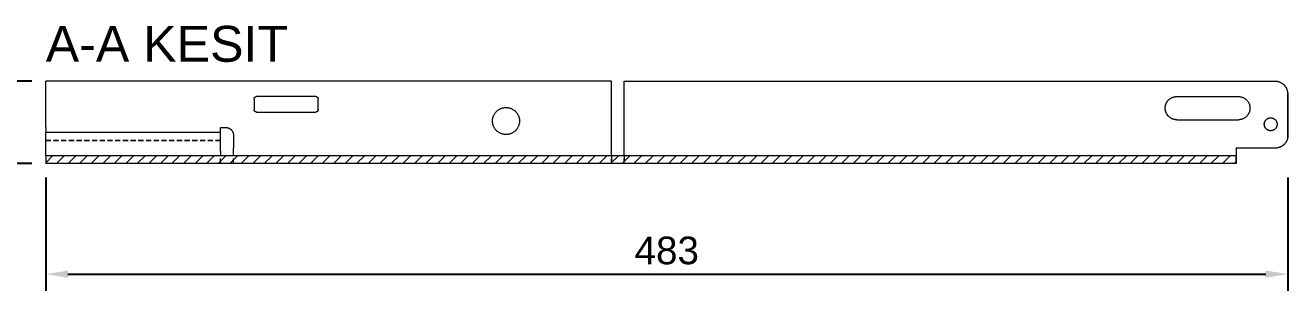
# Model space of a CAD drawing. Header units: millimetres. Extents: x -333 to 1440, y -370 to 261.
# Drawn here: x 948.7 to 1439.8, y -49.4 to 53.7 of the extents above; entities that cross this region are included whole.
import ezdxf

# ---------------------------------------------------------------- set-up
doc = ezdxf.new("R2010")
doc.units = ezdxf.units.MM
doc.linetypes.add('KESIK', pattern=[3, 2, -1])
for name, color, linetype, lineweight in [('GIZLI', 8, 'KESIK', 9), ('GORUNEN', 7, 'Continuous', 9), ('OLCU', 4, 'Continuous', 9), ('TARAMA', 5, 'Continuous', 9), ('YAZI', 3, 'Continuous', 9)]:
    doc.layers.add(name, color=color, linetype=linetype, lineweight=lineweight)
doc.styles.add('PI3D', font='arial.ttf')
doc.dimstyles.new('PF_MM', dxfattribs={"dimtxt": 10.734295, "dimasz": 8.587436, "dimexe": 6.440577, "dimexo": 5.367147, "dimgap": 3.757003, "dimtad": 1, "dimdec": 1, "dimtxsty": 'PI3D', "dimcen": 2.5, "dimclrd": 4, "dimclre": 4, "dimclrt": 3, "dimazin": 3, "dimtfac": 1, "dimtmove": 0, "dimatfit": 3})

msp = doc.modelspace()

# ---------------------------------------------------------------- hatches: boundary and pattern name
at = {"layer": 'TARAMA'}
h = msp.add_hatch(dxfattribs=at)
h.set_pattern_fill('ANSI31')
h.paths.add_polyline_path([(956.71, 3), (956.71, 0), (956.71, 0), (1419.71, 0), (1419.71, 0), (1419.71, 3), (1419.71, 3), (956.71, 3)])

# ---------------------------------------------------------------- linework, layer by layer
at = {"layer": 'GIZLI'}
for points in [[(1433.13, 17.74), (1433.14, 17.74)], [(1433.16, 12.74), (1433.14, 12.74)], [(1024.71, 9), (956.71, 9)], [(1024.71, 9), (956.71, 9)], [(956.71, 8.95), (1024.71, 8.95)], [(1024.71, 0), (1024.71, 3)], [(1024.71, 0), (1024.71, 3)], [(1024.71, 0), (1024.71, 3)], [(1029.71, 0), (1029.71, 3)], [(1029.71, 0), (1029.71, 3)], [(1029.71, 0), (1029.71, 3)], [(1176.71, 0), (1176.71, 3)], [(1176.71, 0), (1176.71, 3)], [(1176.71, 3), (1176.71, 0)], [(1181.71, 3), (1181.71, 0)], [(1181.71, 0), (1181.71, 3)], [(1181.71, 0), (1181.71, 0), (1181.71, 0), (1181.71, 0), (1181.71, 0), (1181.71, 0), (1181.71, 0), (1181.71, 0), (1181.71, 0), (1181.71, 0), (1181.71, 0), (1181.71, 0), (1181.71, 0), (1181.71, 0), (1181.71, 0), (1181.71, 0), (1181.71, 0), (1181.71, 0), (1181.71, 0), (1181.71, 0), (1181.71, 0), (1181.71, 0), (1181.71, 0), (1181.71, 0), (1181.71, 0), (1181.71, 0), (1181.71, 0), (1181.71, 0), (1181.71, 0), (1181.71, 0), (1181.71, 0), (1181.71, 0), (1181.71, 0), (1181.71, 0), (1181.71, 0), (1181.71, 0), (1181.71, 0), (1181.71, 0), (1181.71, 0), (1181.72, 0), (1181.72, 0.01), (1181.72, 0.01), (1181.74, 1.87), (1181.75, 3)]]:
    msp.add_lwpolyline(points, dxfattribs=at)
at = {"layer": 'GORUNEN'}
for points in [[(1176.71, 32), (956.71, 32)], [(956.71, 13.95), (956.71, 32)], [(1176.71, 6), (1176.71, 32)], [(1181.73, 32), (1434.77, 32)], [(1181.73, 6), (1181.73, 32)], [(1434.77, 32), (1435.02, 31.99), (1435.24, 31.97), (1435.45, 31.95), (1435.65, 31.92), (1435.84, 31.88), (1436.04, 31.83), (1436.24, 31.77), (1436.43, 31.7), (1436.62, 31.63), (1436.8, 31.55), (1436.99, 31.46), (1437.17, 31.37), (1437.34, 31.27), (1437.51, 31.16), (1437.68, 31.04), (1437.84, 30.92), (1438, 30.79), (1438.15, 30.65), (1438.29, 30.51), (1438.43, 30.37), (1438.56, 30.21), (1438.69, 30.06), (1438.81, 29.89), (1438.93, 29.73), (1439.03, 29.55), (1439.13, 29.38), (1439.23, 29.2), (1439.31, 29.01), (1439.39, 28.83), (1439.46, 28.64), (1439.52, 28.44), (1439.58, 28.25), (1439.62, 28.05), (1439.66, 27.85), (1439.69, 27.65), (1439.71, 27.45), (1439.73, 27.25), (1439.73, 27.14), (1439.73, 27.04)], [(1434.79, 32), (1435.04, 31.99), (1435.29, 31.97), (1435.54, 31.94), (1435.78, 31.89), (1436.03, 31.84), (1436.27, 31.77), (1436.5, 31.68), (1436.73, 31.59), (1436.96, 31.49), (1437.18, 31.37), (1437.4, 31.24), (1437.61, 31.11), (1437.81, 30.96), (1438, 30.8), (1438.19, 30.63), (1438.37, 30.46), (1438.53, 30.27), (1438.69, 30.08), (1438.84, 29.88), (1438.98, 29.67), (1439.11, 29.46), (1439.23, 29.24), (1439.33, 29.01), (1439.43, 28.78), (1439.51, 28.54), (1439.58, 28.3), (1439.64, 28.06), (1439.69, 27.82), (1439.72, 27.57), (1439.75, 27.32), (1439.75, 27.18), (1439.76, 27.04)], [(1037.71, 25), (1037.71, 25.05), (1037.72, 25.1), (1037.72, 25.14), (1037.73, 25.19), (1037.74, 25.24), (1037.75, 25.28), (1037.77, 25.33), (1037.79, 25.37), (1037.8, 25.42), (1037.83, 25.46), (1037.85, 25.5), (1037.87, 25.54), (1037.9, 25.58), (1037.93, 25.62), (1037.96, 25.66), (1037.99, 25.69), (1038.02, 25.73), (1038.06, 25.76), (1038.1, 25.79), (1038.14, 25.82), (1038.17, 25.84), (1038.22, 25.87), (1038.26, 25.89), (1038.3, 25.91), (1038.34, 25.93), (1038.39, 25.95), (1038.43, 25.96), (1038.48, 25.97), (1038.53, 25.98), (1038.57, 25.99), (1038.62, 26), (1038.67, 26), (1038.71, 26)], [(1037.71, 25), (1037.71, 21)], [(1061.71, 26), (1038.71, 26)], [(1061.71, 26), (1061.76, 26), (1061.81, 26), (1061.86, 25.99), (1061.9, 25.98), (1061.95, 25.97), (1062, 25.96), (1062.04, 25.94), (1062.09, 25.93), (1062.13, 25.91), (1062.17, 25.89), (1062.21, 25.87), (1062.26, 25.84), (1062.29, 25.81), (1062.33, 25.79), (1062.37, 25.75), (1062.4, 25.72), (1062.44, 25.69), (1062.47, 25.65), (1062.5, 25.62), (1062.53, 25.58), (1062.56, 25.54), (1062.58, 25.5), (1062.6, 25.46), (1062.62, 25.41), (1062.64, 25.37), (1062.66, 25.32), (1062.67, 25.28), (1062.69, 25.23), (1062.7, 25.19), (1062.7, 25.14), (1062.71, 25.09), (1062.71, 25.05), (1062.71, 25)], [(1062.71, 21), (1062.71, 25)], [(1396.58, 17), (1396.36, 17.01), (1396.15, 17.02), (1395.94, 17.05), (1395.73, 17.08), (1395.52, 17.13), (1395.31, 17.18), (1395.11, 17.25), (1394.91, 17.32), (1394.71, 17.4), (1394.52, 17.5), (1394.33, 17.6), (1394.15, 17.71), (1393.97, 17.83), (1393.8, 17.96), (1393.64, 18.09), (1393.48, 18.23), (1393.33, 18.39), (1393.18, 18.54), (1393.05, 18.71), (1392.92, 18.88), (1392.8, 19.05), (1392.69, 19.24), (1392.58, 19.42), (1392.49, 19.61), (1392.4, 19.81), (1392.33, 20.01), (1392.26, 20.21), (1392.21, 20.42), (1392.16, 20.63), (1392.12, 20.84), (1392.1, 21.05), (1392.08, 21.26), (1392.08, 21.48), (1392.08, 21.69), (1392.09, 21.9), (1392.12, 22.11), (1392.15, 22.32), (1392.2, 22.53), (1392.25, 22.74), (1392.31, 22.94), (1392.39, 23.14), (1392.47, 23.34), (1392.56, 23.53), (1392.66, 23.72), (1392.77, 23.9), (1392.89, 24.08), (1393.02, 24.25), (1393.15, 24.42), (1393.29, 24.58), (1393.44, 24.73), (1393.6, 24.88), (1393.76, 25.01), (1393.93, 25.14), (1394.11, 25.26), (1394.29, 25.38), (1394.48, 25.48), (1394.67, 25.58), (1394.86, 25.66), (1395.06, 25.74), (1395.26, 25.8), (1395.47, 25.86), (1395.68, 25.91), (1395.89, 25.95), (1396.1, 25.97), (1396.31, 25.99), (1396.44, 26), (1396.58, 26)], [(1396.6, 17), (1396.38, 17.01), (1396.17, 17.02), (1395.96, 17.05), (1395.75, 17.08), (1395.54, 17.13), (1395.33, 17.18), (1395.13, 17.25), (1394.93, 17.32), (1394.73, 17.4), (1394.54, 17.5), (1394.35, 17.6), (1394.17, 17.71), (1393.99, 17.83), (1393.82, 17.96), (1393.66, 18.09), (1393.5, 18.23), (1393.35, 18.39), (1393.2, 18.54), (1393.07, 18.71), (1392.94, 18.88), (1392.82, 19.05), (1392.71, 19.24), (1392.6, 19.42), (1392.51, 19.61), (1392.43, 19.81), (1392.35, 20.01), (1392.28, 20.21), (1392.23, 20.42), (1392.18, 20.63), (1392.15, 20.84), (1392.12, 21.05), (1392.1, 21.26), (1392.1, 21.48), (1392.1, 21.69), (1392.11, 21.9), (1392.14, 22.11), (1392.17, 22.32), (1392.22, 22.53), (1392.27, 22.74), (1392.33, 22.94), (1392.41, 23.14), (1392.49, 23.34), (1392.58, 23.53), (1392.68, 23.72), (1392.79, 23.9), (1392.91, 24.08), (1393.04, 24.25), (1393.17, 24.42), (1393.31, 24.58), (1393.46, 24.73), (1393.62, 24.88), (1393.78, 25.01), (1393.95, 25.14), (1394.13, 25.26), (1394.31, 25.38), (1394.5, 25.48), (1394.69, 25.58), (1394.88, 25.66), (1395.08, 25.74), (1395.29, 25.8), (1395.49, 25.86), (1395.7, 25.91), (1395.91, 25.95), (1396.12, 25.97), (1396.33, 25.99), (1396.47, 26), (1396.6, 26)], [(1396.58, 26), (1420.57, 26)], [(1420.57, 26), (1420.79, 25.99), (1421, 25.98), (1421.21, 25.95), (1421.42, 25.92), (1421.63, 25.87), (1421.84, 25.82), (1422.04, 25.75), (1422.24, 25.68), (1422.44, 25.6), (1422.63, 25.5), (1422.82, 25.4), (1423, 25.29), (1423.18, 25.17), (1423.35, 25.04), (1423.51, 24.91), (1423.67, 24.77), (1423.82, 24.61), (1423.97, 24.46), (1424.1, 24.29), (1424.23, 24.12), (1424.35, 23.95), (1424.46, 23.76), (1424.57, 23.58), (1424.66, 23.39), (1424.75, 23.19), (1424.82, 22.99), (1424.89, 22.79), (1424.94, 22.58), (1424.99, 22.37), (1425.03, 22.16), (1425.05, 21.95), (1425.07, 21.74), (1425.07, 21.52), (1425.07, 21.31), (1425.06, 21.1), (1425.03, 20.89), (1425, 20.68), (1424.95, 20.47), (1424.9, 20.26), (1424.84, 20.06), (1424.76, 19.86), (1424.68, 19.66), (1424.59, 19.47), (1424.49, 19.28), (1424.38, 19.1), (1424.26, 18.92), (1424.13, 18.75), (1424, 18.58), (1423.86, 18.42), (1423.71, 18.27), (1423.55, 18.12), (1423.39, 17.99), (1423.22, 17.86), (1423.04, 17.74), (1422.86, 17.62), (1422.67, 17.52), (1422.48, 17.42), (1422.29, 17.34), (1422.09, 17.26), (1421.89, 17.2), (1421.68, 17.14), (1421.47, 17.09), (1421.26, 17.05), (1421.05, 17.03), (1420.84, 17.01), (1420.71, 17), (1420.57, 17)], [(1439.73, 9.95), (1439.73, 27.04)], [(1439.76, 27.04), (1439.76, 9.95)], [(1038.71, 20), (1038.67, 20), (1038.62, 20), (1038.57, 20.01), (1038.52, 20.02), (1038.48, 20.03), (1038.43, 20.04), (1038.39, 20.06), (1038.34, 20.07), (1038.3, 20.09), (1038.25, 20.11), (1038.21, 20.13), (1038.17, 20.16), (1038.13, 20.19), (1038.09, 20.21), (1038.06, 20.25), (1038.02, 20.28), (1037.99, 20.31), (1037.96, 20.35), (1037.93, 20.38), (1037.9, 20.42), (1037.87, 20.46), (1037.85, 20.5), (1037.82, 20.54), (1037.8, 20.59), (1037.78, 20.63), (1037.77, 20.68), (1037.75, 20.72), (1037.74, 20.77), (1037.73, 20.81), (1037.72, 20.86), (1037.72, 20.91), (1037.71, 20.95), (1037.71, 21)], [(1038.71, 20), (1061.71, 20)], [(1062.71, 21), (1062.71, 20.95), (1062.71, 20.9), (1062.7, 20.86), (1062.7, 20.81), (1062.69, 20.76), (1062.67, 20.72), (1062.66, 20.67), (1062.64, 20.63), (1062.62, 20.58), (1062.6, 20.54), (1062.58, 20.5), (1062.55, 20.46), (1062.53, 20.42), (1062.5, 20.38), (1062.47, 20.34), (1062.44, 20.31), (1062.4, 20.27), (1062.37, 20.24), (1062.33, 20.21), (1062.29, 20.18), (1062.25, 20.16), (1062.21, 20.13), (1062.17, 20.11), (1062.13, 20.09), (1062.08, 20.07), (1062.04, 20.05), (1061.99, 20.04), (1061.95, 20.03), (1061.9, 20.02), (1061.85, 20.01), (1061.81, 20), (1061.76, 20), (1061.71, 20)], [(1130.46, 16.5), (1130.47, 16.76), (1130.49, 17.01), (1130.52, 17.27), (1130.56, 17.52), (1130.62, 17.77), (1130.69, 18.02), (1130.77, 18.26), (1130.86, 18.5), (1130.96, 18.73), (1131.08, 18.96), (1131.2, 19.18), (1131.34, 19.4), (1131.48, 19.61), (1131.64, 19.81), (1131.81, 20.01), (1131.98, 20.19), (1132.17, 20.37), (1132.36, 20.54), (1132.56, 20.7), (1132.77, 20.85), (1132.99, 20.99), (1133.21, 21.11), (1133.44, 21.23), (1133.67, 21.34), (1133.91, 21.43), (1134.15, 21.51), (1134.4, 21.58), (1134.65, 21.64), (1134.9, 21.69), (1135.15, 21.72), (1135.41, 21.74), (1135.56, 21.75), (1135.71, 21.75)], [(1135.71, 21.75), (1135.97, 21.74), (1136.23, 21.73), (1136.48, 21.69), (1136.73, 21.65), (1136.98, 21.59), (1137.23, 21.53), (1137.47, 21.45), (1137.71, 21.36), (1137.95, 21.25), (1138.17, 21.14), (1138.4, 21.01), (1138.61, 20.88), (1138.82, 20.73), (1139.03, 20.57), (1139.22, 20.41), (1139.41, 20.23), (1139.59, 20.04), (1139.75, 19.85), (1139.91, 19.65), (1140.06, 19.44), (1140.2, 19.23), (1140.33, 19), (1140.44, 18.78), (1140.55, 18.54), (1140.64, 18.3), (1140.73, 18.06), (1140.8, 17.82), (1140.85, 17.57), (1140.9, 17.31), (1140.93, 17.06), (1140.95, 16.81), (1140.96, 16.65), (1140.96, 16.5)], [(1135.71, 11.25), (1135.46, 11.26), (1135.2, 11.27), (1134.95, 11.31), (1134.7, 11.35), (1134.45, 11.41), (1134.2, 11.47), (1133.96, 11.55), (1133.72, 11.64), (1133.48, 11.75), (1133.25, 11.86), (1133.03, 11.99), (1132.81, 12.12), (1132.6, 12.27), (1132.4, 12.43), (1132.2, 12.59), (1132.02, 12.77), (1131.84, 12.96), (1131.67, 13.15), (1131.51, 13.35), (1131.37, 13.56), (1131.23, 13.77), (1131.1, 14), (1130.98, 14.22), (1130.88, 14.46), (1130.78, 14.7), (1130.7, 14.94), (1130.63, 15.18), (1130.57, 15.43), (1130.53, 15.69), (1130.49, 15.94), (1130.47, 16.19), (1130.47, 16.35), (1130.46, 16.5)], [(1140.96, 16.5), (1140.96, 16.24), (1140.94, 15.99), (1140.91, 15.73), (1140.86, 15.48), (1140.81, 15.23), (1140.74, 14.98), (1140.66, 14.74), (1140.57, 14.5), (1140.47, 14.27), (1140.35, 14.04), (1140.23, 13.82), (1140.09, 13.6), (1139.94, 13.39), (1139.79, 13.19), (1139.62, 12.99), (1139.44, 12.81), (1139.26, 12.63), (1139.07, 12.46), (1138.86, 12.3), (1138.66, 12.15), (1138.44, 12.01), (1138.22, 11.89), (1137.99, 11.77), (1137.76, 11.66), (1137.52, 11.57), (1137.28, 11.49), (1137.03, 11.42), (1136.78, 11.36), (1136.53, 11.31), (1136.27, 11.28), (1136.02, 11.26), (1135.87, 11.25), (1135.71, 11.25)], [(1396.58, 17), (1420.57, 17)], [(1430.62, 15.22), (1430.62, 15.34), (1430.63, 15.46), (1430.64, 15.58), (1430.66, 15.7), (1430.69, 15.81), (1430.72, 15.93), (1430.75, 16.04), (1430.79, 16.15), (1430.84, 16.26), (1430.89, 16.37), (1430.95, 16.48), (1431.01, 16.58), (1431.07, 16.68), (1431.15, 16.77), (1431.22, 16.87), (1431.3, 16.95), (1431.39, 17.04), (1431.47, 17.12), (1431.56, 17.2), (1431.66, 17.27), (1431.76, 17.34), (1431.86, 17.4), (1431.96, 17.46), (1432.07, 17.51), (1432.18, 17.56), (1432.29, 17.6), (1432.41, 17.63), (1432.52, 17.67), (1432.64, 17.69), (1432.75, 17.71), (1432.87, 17.73), (1432.99, 17.73), (1433.1, 17.74)], [(1433.12, 12.74), (1433, 12.74), (1432.88, 12.75), (1432.76, 12.76), (1432.65, 12.78), (1432.53, 12.81), (1432.42, 12.84), (1432.3, 12.88), (1432.19, 12.92), (1432.08, 12.96), (1431.98, 13.02), (1431.87, 13.07), (1431.77, 13.13), (1431.67, 13.2), (1431.58, 13.27), (1431.48, 13.35), (1431.4, 13.43), (1431.31, 13.51), (1431.23, 13.6), (1431.16, 13.69), (1431.09, 13.78), (1431.02, 13.88), (1430.96, 13.98), (1430.9, 14.09), (1430.85, 14.19), (1430.8, 14.3), (1430.76, 14.41), (1430.72, 14.53), (1430.69, 14.64), (1430.67, 14.76), (1430.65, 14.88), (1430.63, 14.99), (1430.62, 15.11), (1430.62, 15.22)], [(1430.64, 15.22), (1430.64, 15.34), (1430.65, 15.46), (1430.66, 15.58), (1430.68, 15.7), (1430.71, 15.81), (1430.74, 15.93), (1430.77, 16.04), (1430.81, 16.15), (1430.86, 16.26), (1430.91, 16.37), (1430.97, 16.48), (1431.03, 16.58), (1431.1, 16.68), (1431.17, 16.77), (1431.24, 16.87), (1431.32, 16.95), (1431.41, 17.04), (1431.49, 17.12), (1431.59, 17.2), (1431.68, 17.27), (1431.78, 17.34), (1431.88, 17.4), (1431.98, 17.46), (1432.09, 17.51), (1432.2, 17.56), (1432.31, 17.6), (1432.43, 17.63), (1432.54, 17.67), (1432.66, 17.69), (1432.78, 17.71), (1432.89, 17.73), (1433.01, 17.73), (1433.12, 17.74)], [(1433.13, 12.74), (1433.01, 12.74), (1432.89, 12.75), (1432.78, 12.77), (1432.66, 12.79), (1432.54, 12.81), (1432.43, 12.84), (1432.32, 12.88), (1432.21, 12.92), (1432.1, 12.97), (1431.99, 13.02), (1431.89, 13.08), (1431.79, 13.14), (1431.69, 13.2), (1431.59, 13.27), (1431.5, 13.35), (1431.41, 13.43), (1431.33, 13.51), (1431.25, 13.6), (1431.18, 13.69), (1431.1, 13.79), (1431.04, 13.89), (1430.98, 13.99), (1430.92, 14.09), (1430.87, 14.2), (1430.82, 14.31), (1430.78, 14.42), (1430.74, 14.53), (1430.71, 14.64), (1430.69, 14.76), (1430.67, 14.88), (1430.65, 14.99), (1430.64, 15.11), (1430.64, 15.22)], [(1433.1, 17.74), (1433.12, 17.74)], [(1433.12, 17.74), (1433.24, 17.74), (1433.36, 17.73), (1433.47, 17.71), (1433.59, 17.69), (1433.71, 17.67), (1433.82, 17.64), (1433.94, 17.6), (1434.05, 17.56), (1434.16, 17.51), (1434.26, 17.46), (1434.37, 17.4), (1434.47, 17.34), (1434.57, 17.28), (1434.66, 17.21), (1434.75, 17.13), (1434.84, 17.05), (1434.93, 16.97), (1435.01, 16.88), (1435.08, 16.79), (1435.15, 16.69), (1435.22, 16.59), (1435.28, 16.49), (1435.34, 16.39), (1435.39, 16.28), (1435.44, 16.17), (1435.48, 16.06), (1435.52, 15.95), (1435.55, 15.83), (1435.57, 15.72), (1435.59, 15.6), (1435.61, 15.48), (1435.62, 15.37), (1435.62, 15.26)], [(1433.12, 17.74), (1433.13, 17.74)], [(1435.62, 15.26), (1435.62, 15.14), (1435.61, 15.02), (1435.6, 14.9), (1435.58, 14.78), (1435.55, 14.66), (1435.52, 14.55), (1435.49, 14.44), (1435.45, 14.32), (1435.4, 14.21), (1435.35, 14.11), (1435.29, 14), (1435.23, 13.9), (1435.16, 13.8), (1435.09, 13.7), (1435.02, 13.61), (1434.94, 13.52), (1434.85, 13.44), (1434.77, 13.36), (1434.67, 13.28), (1434.58, 13.21), (1434.48, 13.14), (1434.38, 13.08), (1434.27, 13.02), (1434.17, 12.97), (1434.06, 12.92), (1433.95, 12.88), (1433.83, 12.84), (1433.72, 12.81), (1433.6, 12.79), (1433.48, 12.77), (1433.37, 12.75), (1433.25, 12.74), (1433.14, 12.74)], [(956.71, 13.95), (956.71, 12)], [(1024.71, 12), (956.71, 12)], [(956.71, 8.81), (956.71, 12)], [(1024.71, 13.95), (1024.71, 14)], [(1024.71, 14), (1026.71, 14)], [(1024.71, 12), (1024.71, 13.95)], [(1024.71, 8.81), (1024.71, 12)], [(1026.71, 14), (1026.85, 14), (1027, 13.99), (1027.14, 13.97), (1027.27, 13.95), (1027.41, 13.92), (1027.55, 13.88), (1027.68, 13.84), (1027.82, 13.79), (1027.95, 13.73), (1028.07, 13.67), (1028.2, 13.61), (1028.32, 13.53), (1028.44, 13.46), (1028.55, 13.37), (1028.66, 13.28), (1028.76, 13.19), (1028.87, 13.09), (1028.96, 12.99), (1029.05, 12.88), (1029.14, 12.77), (1029.22, 12.65), (1029.29, 12.53), (1029.36, 12.41), (1029.43, 12.28), (1029.48, 12.15), (1029.53, 12.02), (1029.58, 11.89), (1029.62, 11.75), (1029.65, 11.61), (1029.68, 11.48), (1029.69, 11.34), (1029.71, 11.19), (1029.71, 11.1), (1029.71, 11)], [(1029.71, 11), (1029.71, 6)], [(1433.14, 12.74), (1433.12, 12.74)], [(1439.73, 9.95), (1439.68, 9.71), (1439.61, 9.47), (1439.52, 9.23), (1439.43, 9), (1439.32, 8.77), (1439.21, 8.55), (1439.08, 8.34), (1438.94, 8.13), (1438.79, 7.93), (1438.63, 7.73), (1438.46, 7.55), (1438.29, 7.37), (1438.1, 7.21), (1437.91, 7.05), (1437.71, 6.9), (1437.5, 6.76), (1437.28, 6.63), (1437.06, 6.52), (1436.83, 6.41), (1436.6, 6.32), (1436.37, 6.24), (1436.13, 6.17), (1435.88, 6.11), (1435.64, 6.06), (1435.39, 6.03), (1435.14, 6.01), (1435.01, 6), (1434.88, 6)], [(1439.76, 9.95), (1439.7, 9.71), (1439.63, 9.47), (1439.54, 9.23), (1439.45, 9), (1439.34, 8.77), (1439.23, 8.55), (1439.1, 8.34), (1438.96, 8.13), (1438.81, 7.93), (1438.65, 7.73), (1438.48, 7.55), (1438.31, 7.37), (1438.12, 7.21), (1437.93, 7.05), (1437.73, 6.9), (1437.52, 6.76), (1437.3, 6.63), (1437.08, 6.52), (1436.86, 6.41), (1436.62, 6.32), (1436.39, 6.24), (1436.15, 6.17), (1435.9, 6.11), (1435.66, 6.06), (1435.41, 6.03), (1435.16, 6.01), (1435.03, 6), (1434.9, 6)], [(1439.73, 9.95), (1439.76, 9.95)], [(956.71, 4.83), (956.71, 8.81)], [(1024.71, 4.83), (1024.71, 8.81)], [(1029.71, 3), (1029.71, 6)], [(1176.71, 3), (1176.71, 6)], [(1181.71, 3), (1181.71, 3), (1181.71, 3), (1181.71, 3), (1181.71, 3), (1181.71, 3), (1181.71, 3), (1181.71, 3), (1181.71, 3), (1181.71, 3), (1181.71, 3), (1181.71, 3), (1181.71, 3), (1181.71, 3), (1181.71, 3), (1181.71, 3), (1181.71, 3), (1181.71, 3), (1181.71, 3), (1181.71, 3), (1181.71, 3), (1181.71, 3), (1181.71, 3), (1181.71, 3), (1181.71, 3), (1181.71, 3), (1181.71, 3), (1181.71, 3), (1181.71, 3), (1181.71, 3), (1181.71, 3), (1181.71, 3), (1181.71, 3), (1181.71, 3), (1181.71, 3), (1181.71, 3), (1181.71, 3), (1181.71, 3), (1181.71, 3), (1181.71, 3), (1181.71, 3), (1181.71, 3), (1181.73, 3.94), (1181.73, 6)], [(1434.8, 6), (1419.68, 5.93)], [(1419.68, 5.93), (1419.7, 4.05)], [(1419.71, 5.86), (1419.68, 5.93)], [(1434.82, 6), (1419.71, 5.86)], [(1419.71, 5.86), (1419.71, 0)], [(1434.8, 6), (1434.88, 6)], [(956.71, 3), (956.71, 4.83)], [(1419.71, 3), (956.71, 3)], [(956.71, 3), (956.71, 0)], [(1419.71, 0), (956.71, 0)], [(1024.71, 4.83), (1024.71, 3)], [(1419.7, 4.05), (1419.71, 3)], [(1419.71, 0), (1419.71, 3)]]:
    msp.add_lwpolyline(points, dxfattribs=at)

# ---------------------------------------------------------------- texts
at = {"layer": 'YAZI', "style": 'PI3D'}
msp.add_text('A-A KESIT', height=13.955, dxfattribs=at).set_placement((956.71, 39.51))

# ---------------------------------------------------------------- dimensions: what is measured, and where the dimension line sits
at = {"layer": 'OLCU'}
msp.add_linear_dim(base=(913.78, 0), p1=(956.71, 0), p2=(956.71, 32), angle=90, dimstyle='PF_MM', dxfattribs=at).render()
msp.add_linear_dim(base=(956.7136, -42.9372), p1=(956.7136, 0), p2=(1439.7554, 0), dimstyle='PF_MM', dxfattribs=at).render()

doc.saveas('drawing.dxf')
